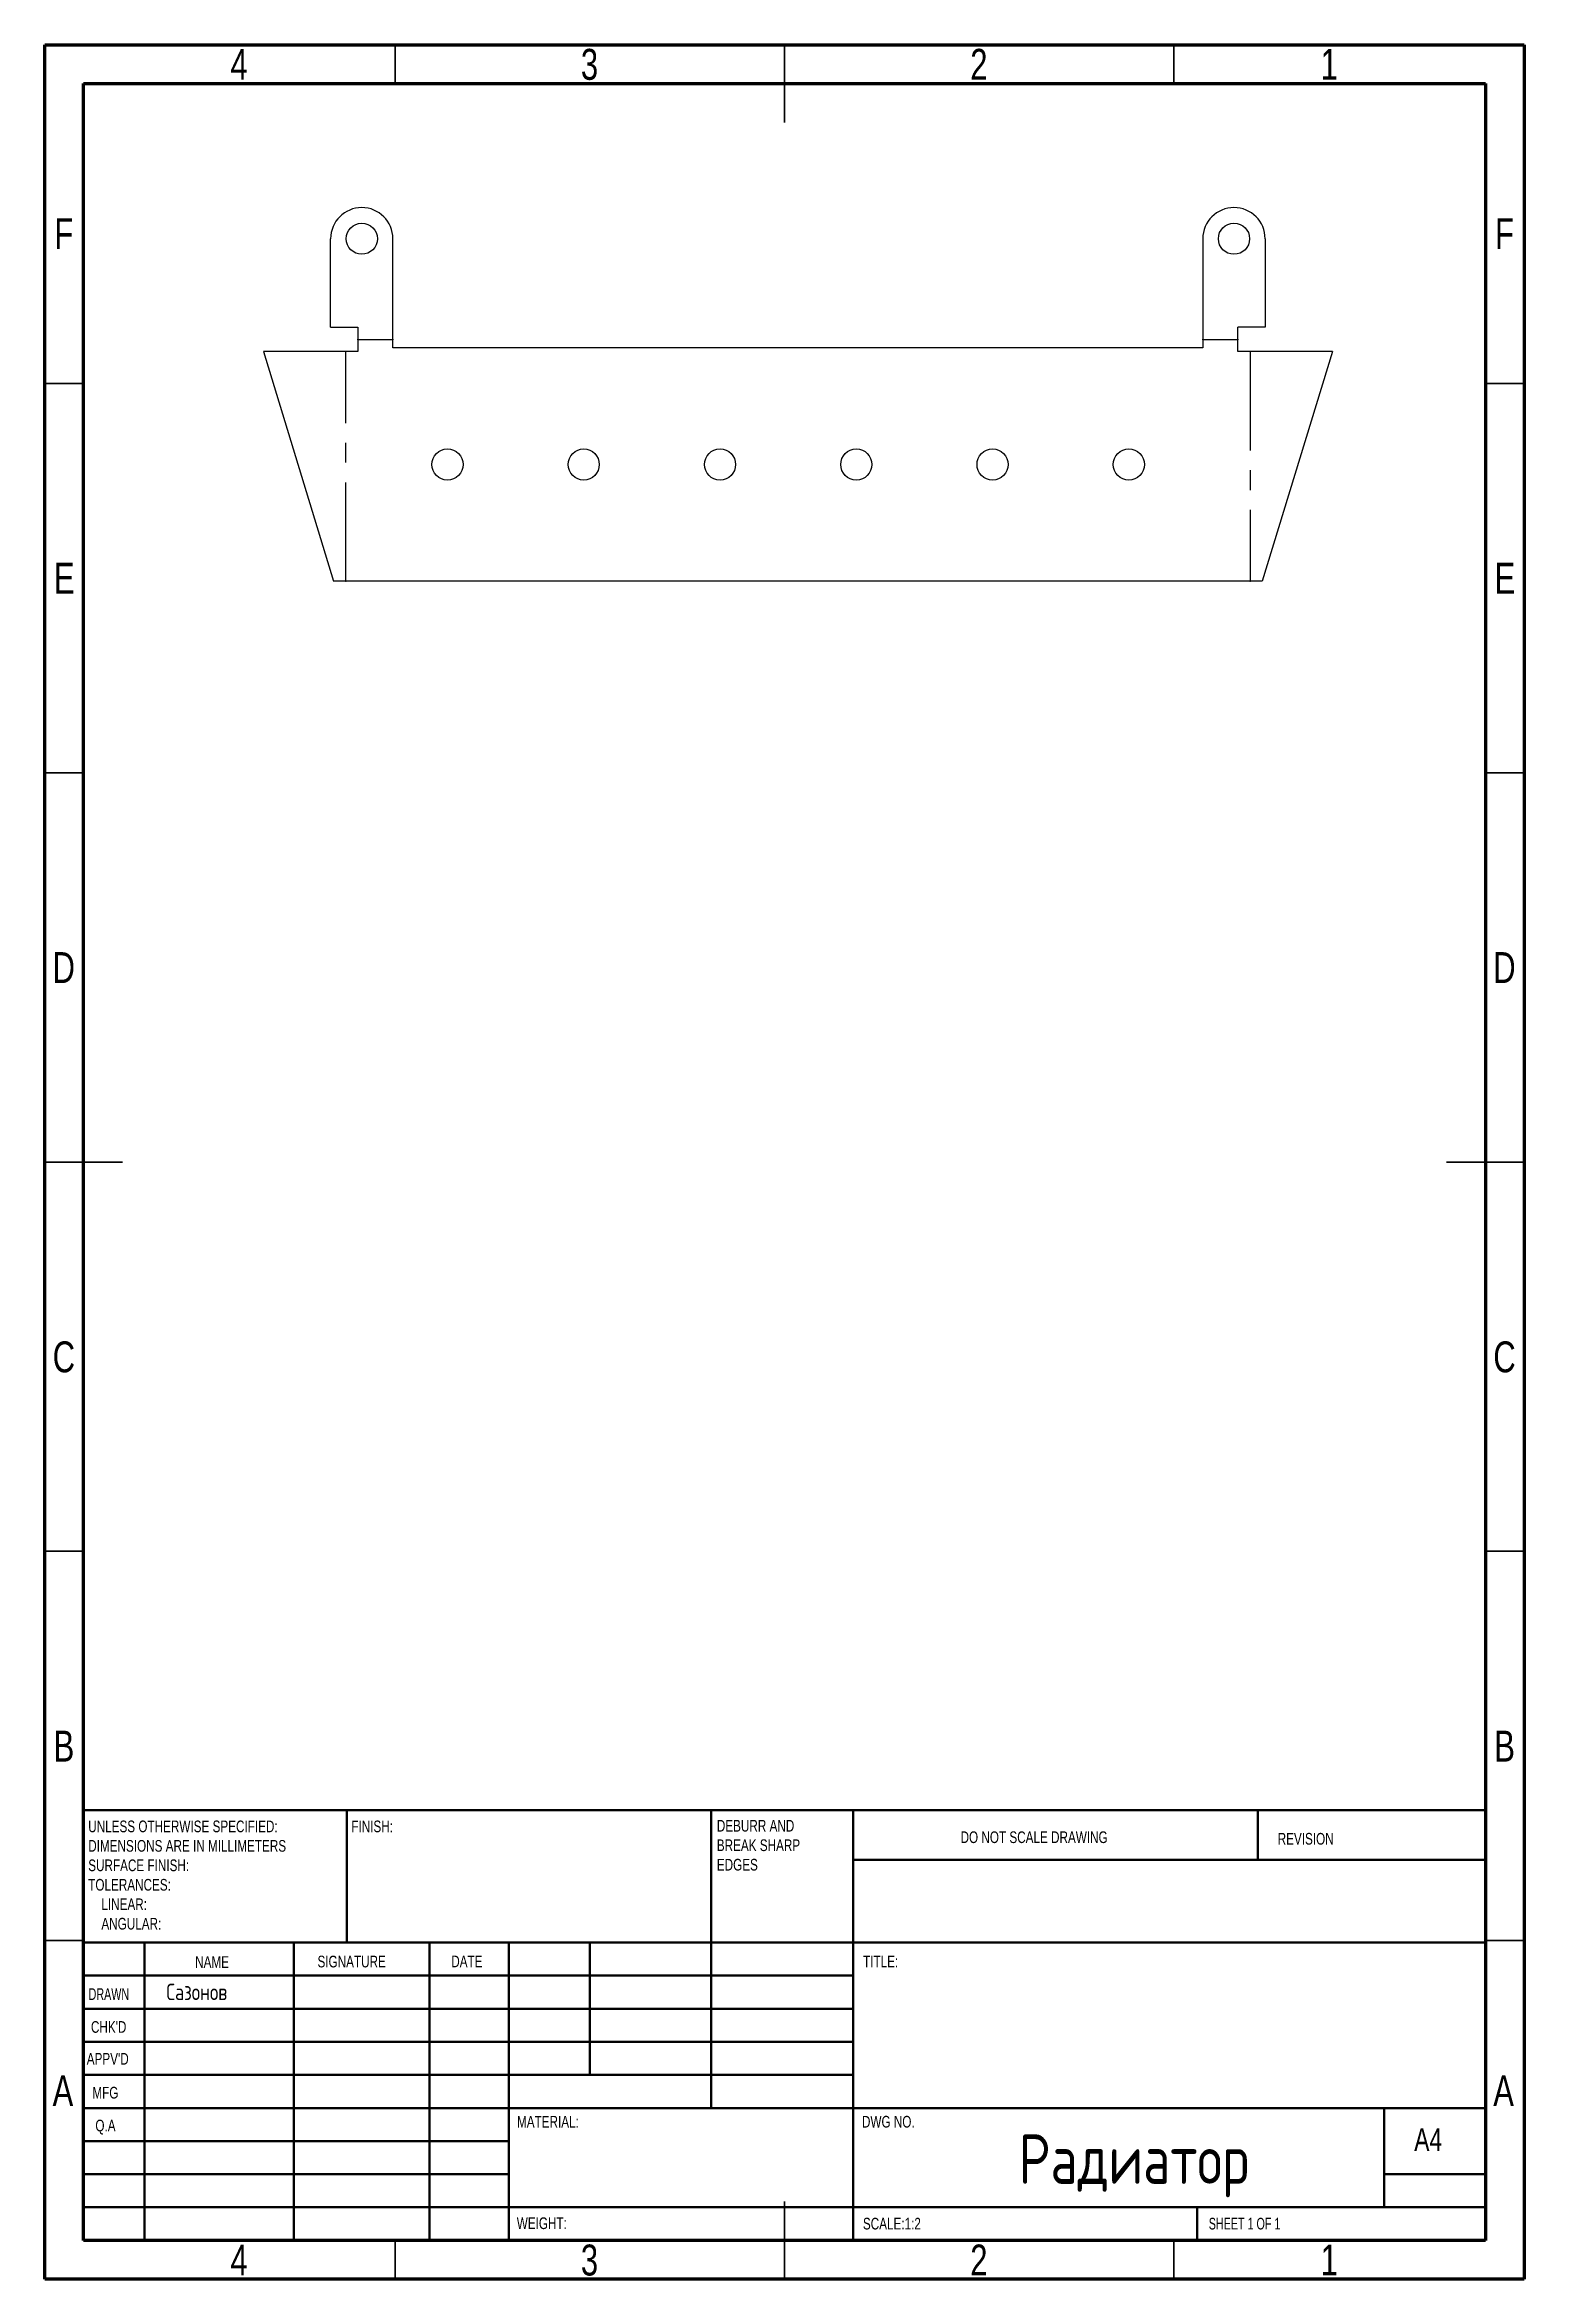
# Model space of a CAD drawing. Header units: millimetres. Extents: x 15 to 205, y 5 to 292.
import ezdxf

# ---------------------------------------------------------------- set-up
doc = ezdxf.new("R2010")
doc.units = ezdxf.units.MM
doc.header["$PDSIZE"] = -1
doc.linetypes.add('CENTERX2', pattern=[20.32, 12.7, -2.54, 2.54, -2.54])
doc.styles.add('SLDTEXTSTYLE0', font='TXT', dxfattribs={"width": 0.75})
doc.styles.add('SLDTEXTSTYLE1', font='TXT', dxfattribs={"width": 0.686449})
doc.styles.add('SLDTEXTSTYLE2', font='TXT', dxfattribs={"width": 0.6875})
doc.styles.add('SLDTEXTSTYLE3', font='TXT', dxfattribs={"width": 0.75, "bigfont": 'bigfont'})

# ---------------------------------------------------------------- blocks, each defined once
blk = doc.blocks.new('SW_NOTE_0')
at = {"color": 0, "linetype": 'Continuous', "lineweight": 0, "char_height": 1.5, "attachment_point": 1, "style": 'SLDTEXTSTYLE0'}
for s, insert in [('UNLESS OTHERWISE SPECIFIED:', (0, 1.93)), ('DIMENSIONS ARE IN MILLIMETERS', (0, -0.57)), ('TOLERANCES:', (0, -5.57)), ('SURFACE FINISH:', (0, -3.07)), ('LINEAR:', (1.69, -8.07)), ('ANGULAR:', (1.69, -10.57))]:
    blk.add_mtext(s, dxfattribs=dict(at, insert=insert))
blk = doc.blocks.new('SW_NOTE_0_1')
at = {"color": 0, "linetype": 'Continuous', "lineweight": 0, "char_height": 1.5, "attachment_point": 1, "style": 'SLDTEXTSTYLE0'}
for s, insert in [('DEBURR AND', (0, 1.93)), ('BREAK SHARP', (0, -0.57)), ('EDGES', (0, -3.07))]:
    blk.add_mtext(s, dxfattribs=dict(at, insert=insert))

msp = doc.modelspace()

# ---------------------------------------------------------------- linework, layer by layer
at = {"color": 7, "linetype": 'Continuous', "lineweight": 70}
for p, q in [((15, 5), (15, 292)), ((15, 292), (205, 292)), ((205, 292), (205, 5)), ((20, 10), (20, 287)), ((20, 287), (200, 287)), ((200, 287), (200, 10)), ((200, 10), (20, 10)), ((205, 5), (15, 5))]:
    msp.add_line(p, q, dxfattribs=at)
at = {"color": 7, "linetype": 'Continuous', "lineweight": 35}
for p, q in [((60, 287), (60, 292)), ((110, 292), (110, 282)), ((110, 287), (110, 292)), ((160, 287), (160, 292)), ((20, 248.5), (15, 248.5)), ((200, 248.5), (205, 248.5)), ((20, 198.5), (15, 198.5)), ((200, 198.5), (205, 198.5)), ((15, 148.5), (25, 148.5)), ((20, 148.5), (15, 148.5)), ((205, 148.5), (195, 148.5)), ((200, 148.5), (205, 148.5)), ((20, 98.5), (15, 98.5)), ((200, 98.5), (205, 98.5)), ((20, 48.5), (15, 48.5)), ((200, 48.5), (205, 48.5)), ((110, 5), (110, 15)), ((60, 10), (60, 5)), ((110, 10), (110, 5)), ((160, 10), (160, 5))]:
    msp.add_line(p, q, dxfattribs=at)
at = {"color": 7, "linetype": 'Continuous', "lineweight": 25}
for p, q in [((51.72, 255.72), (51.72, 267.08)), ((59.72, 253.08), (59.72, 267.08)), ((163.72, 267.08), (163.72, 253.08)), ((171.72, 267.08), (171.72, 255.72)), ((51.72, 255.72), (55.22, 255.72)), ((55.22, 255.72), (55.22, 252.58)), ((171.72, 255.72), (168.22, 255.72)), ((168.22, 252.58), (168.22, 255.72)), ((43.08, 252.58), (52.08, 223.08)), ((55.22, 252.58), (43.08, 252.58)), ((163.72, 253.08), (59.72, 253.08)), ((180.36, 252.58), (168.22, 252.58)), ((180.36, 252.58), (171.36, 223.08)), ((171.36, 223.08), (52.08, 223.08))]:
    msp.add_line(p, q, dxfattribs=at)
at = {"color": 7, "linetype": 'CENTERX2'}
for p, q in [((53.65, 223.08), (53.65, 252.58)), ((55.22, 254.15), (59.72, 254.15)), ((163.72, 254.15), (168.22, 254.15)), ((169.79, 252.58), (169.79, 223.08))]:
    msp.add_line(p, q, dxfattribs=at)
at = {"color": 7, "linetype": 'Continuous', "lineweight": 50}
for p, q in [((20, 65.25), (200, 65.25)), ((20, 65.25), (20, 10)), ((53.8, 48.25), (53.8, 65.25)), ((100.6, 65.25), (100.6, 27)), ((118.8, 65.25), (118.8, 10)), ((170.8, 58.88), (170.8, 65.25)), ((200, 58.88), (118.8, 58.88)), ((200, 48.25), (20, 48.25)), ((27.8, 48.25), (27.8, 10)), ((46.99, 48.25), (46.99, 10)), ((64.4, 48.25), (64.4, 10)), ((74.6, 10), (74.6, 48.25)), ((85, 31.25), (85, 48.25)), ((118.8, 44), (20, 44)), ((118.8, 39.75), (20, 39.75)), ((118.8, 35.5), (20, 35.5)), ((118.8, 31.25), (20, 31.25)), ((74.6, 27), (20, 27)), ((74.6, 27), (200, 27)), ((187, 14.25), (187, 27)), ((74.6, 22.75), (20, 22.75)), ((74.6, 18.5), (20, 18.5)), ((200, 18.5), (187, 18.5)), ((20, 14.25), (200, 14.25)), ((163, 10), (163, 14.25))]:
    msp.add_line(p, q, dxfattribs=at)
at = {"color": 7, "linetype": 'Continuous', "lineweight": 25}
for centre in [(55.72, 267.08), (167.72, 267.08), (66.72, 238.08), (84.22, 238.08), (101.72, 238.08), (119.22, 238.08), (136.72, 238.08), (154.22, 238.08)]:
    msp.add_circle(centre, 2, dxfattribs=at)
for centre in [(55.72, 267.08), (167.72, 267.08)]:
    msp.add_arc(centre, 4, 0, 180, dxfattribs=at)
at = {"color": 7, "linetype": 'Continuous'}
for p in [(53.65, 252.58), (55.22, 254.15), (59.72, 254.15), (163.72, 254.15), (168.22, 254.15), (169.79, 252.58), (53.65, 223.08), (169.79, 223.08)]:
    msp.add_point(p, dxfattribs=at)

# ---------------------------------------------------------------- block references
at = {"color": 7, "linetype": 'Continuous', "lineweight": 0}
for name, p in [('SW_NOTE_0', (20.59, 61.99)), ('SW_NOTE_0_1', (101.31, 62.07))]:
    msp.add_blockref(name, p, dxfattribs=at)

# ---------------------------------------------------------------- texts
for s, insert, char_height, attachment_point, style in [('4', (39.96, 291.46), 3.97, 2, 'SLDTEXTSTYLE0'), ('3', (84.96, 291.46), 3.97, 2, 'SLDTEXTSTYLE0'), ('2', (134.96, 291.46), 3.97, 2, 'SLDTEXTSTYLE0'), ('1', (179.96, 291.46), 3.97, 2, 'SLDTEXTSTYLE0'), ('F', (17.46, 269.71), 3.97, 2, 'SLDTEXTSTYLE0'), ('F', (202.46, 269.71), 3.97, 2, 'SLDTEXTSTYLE0'), ('E', (17.51, 225.46), 3.97, 2, 'SLDTEXTSTYLE0'), ('E', (202.51, 225.46), 3.97, 2, 'SLDTEXTSTYLE0'), ('D', (17.45, 175.46), 3.97, 2, 'SLDTEXTSTYLE0'), ('D', (202.45, 175.46), 3.97, 2, 'SLDTEXTSTYLE0'), ('C', (17.46, 125.46), 3.97, 2, 'SLDTEXTSTYLE0'), ('C', (202.46, 125.46), 3.97, 2, 'SLDTEXTSTYLE0'), ('B', (17.47, 75.46), 3.97, 2, 'SLDTEXTSTYLE0'), ('B', (202.47, 75.46), 3.97, 2, 'SLDTEXTSTYLE0'), ('FINISH:', (54.37, 63.92), 1.5, 1, 'SLDTEXTSTYLE0'), ('DO NOT SCALE DRAWING', (132.61, 62.53), 1.5, 1, 'SLDTEXTSTYLE0'), ('REVISION', (173.33, 62.33), 1.5, 1, 'SLDTEXTSTYLE0'), ('NAME', (34.32, 46.5), 1.5, 1, 'SLDTEXTSTYLE0'), ('SIGNATURE', (50.03, 46.56), 1.5, 1, 'SLDTEXTSTYLE0'), ('DATE', (67.21, 46.58), 1.5, 1, 'SLDTEXTSTYLE0'), ('TITLE:', (120.09, 46.58), 1.5, 1, 'SLDTEXTSTYLE0'), ('DRAWN', (20.64, 42.38), 1.5, 1, 'SLDTEXTSTYLE1'), ('Сазонов', (30.63, 42.97), 2.117, 1, 'SLDTEXTSTYLE3'), ("CHK'D", (20.94, 38.16), 1.5, 1, 'SLDTEXTSTYLE0'), ("APPV'D", (20.4, 34.07), 1.5, 1, 'SLDTEXTSTYLE0'), ('A', (17.34, 31.21), 3.97, 2, 'SLDTEXTSTYLE0'), ('MFG', (21.12, 29.72), 1.5, 1, 'SLDTEXTSTYLE0'), ('A', (202.34, 31.21), 3.97, 2, 'SLDTEXTSTYLE0'), ('MATERIAL:', (75.65, 25.99), 1.5, 1, 'SLDTEXTSTYLE0'), ('DWG NO.', (119.95, 25.99), 1.5, 1, 'SLDTEXTSTYLE0'), ('Q.A', (21.51, 25.5), 1.5, 1, 'SLDTEXTSTYLE0'), ('Радиатор', (154.86, 23.61), 6.35, 2, 'SLDTEXTSTYLE3'), ('A4', (190.87, 24.41), 2.91, 1, 'SLDTEXTSTYLE0'), ('WEIGHT:', (75.62, 12.95), 1.499, 1, 'SLDTEXTSTYLE0'), ('SCALE:1:2', (120.07, 12.9), 1.5, 1, 'SLDTEXTSTYLE0'), ('SHEET 1 OF 1', (164.48, 12.9), 1.5, 1, 'SLDTEXTSTYLE2'), ('4', (39.96, 9.46), 3.97, 2, 'SLDTEXTSTYLE0'), ('3', (84.96, 9.46), 3.97, 2, 'SLDTEXTSTYLE0'), ('2', (134.96, 9.46), 3.97, 2, 'SLDTEXTSTYLE0'), ('1', (179.96, 9.46), 3.97, 2, 'SLDTEXTSTYLE0')]:
    msp.add_mtext(s, dxfattribs=dict(at, insert=insert, char_height=char_height, attachment_point=attachment_point, style=style))

doc.saveas('drawing.dxf')
